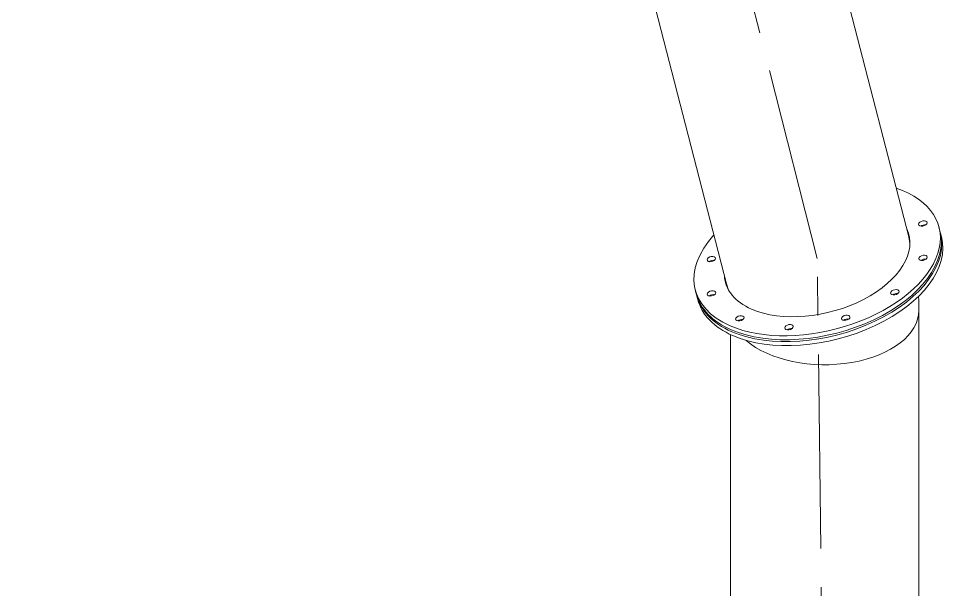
# Model space of a CAD drawing. Header units: inches. Extents: x -350577 to -266477, y -437959 to -377535.
# Drawn here: x -279055 to -277557, y -411286 to -410367 of the extents above; entities that cross this region are included whole.
import ezdxf

# ---------------------------------------------------------------- set-up
doc = ezdxf.new("R2010")
doc.units = ezdxf.units.IN
doc.header["$MEASUREMENT"] = 0
doc.linetypes.add('CENTER', pattern=[2, 1.25, -0.25, 0.25, -0.25])
doc.layers.add('CENTER       (itatec)', color=4, linetype='CENTER', lineweight=9)
doc.layers.add('ORGINAL (itatec)', color=3, linetype='Continuous', lineweight=9)

msp = doc.modelspace()

# ---------------------------------------------------------------- linework, layer by layer
at = {"layer": 'CENTER       (itatec)', "ltscale": 250}
msp.add_lwpolyline([(-277758.1, -411720.2), (-277770.3, -410753.3), (-279055.3, -405691.4)], dxfattribs=at)
at = {"layer": 'ORGINAL (itatec)', "extrusion": (-5.55112e-17, 0.816497, 0.57735)}
for p, q in [((-277772.3, -410137.5), (-277622.8, -410718.7)), ((-278065.7, -410213), (-277916.2, -410794.2)), ((-277574.2, -410702.8), (-277572.6, -410709.1)), ((-277571.7, -410712.3), (-277570.1, -410718.6)), ((-277966.4, -410803.7), (-277964.8, -410810)), ((-277964, -410813.2), (-277962.3, -410819.5)), ((-277606.6, -411387.1), (-277606.6, -410837)), ((-277909.6, -411387.1), (-277909.6, -410876))]:
    msp.add_line(p, q, dxfattribs=at)
at = {"layer": 'ORGINAL (itatec)', "extrusion": (-1.17845e-18, 1.71655e-16, -1)}
msp.add_ellipse((-277770.3, -410753.3), major_axis=(196.1, 50.5), ratio=0.580916, start_param=-0.72553, end_param=2.50256, dxfattribs=at)
at = {"layer": 'ORGINAL (itatec)'}
for centre, major_axis, ratio, start_param, end_param in [((-277770.3, -410753.3), (147.7, 38), 0.580916, -2.50256, 0.114582), ((-277598.5, -410703.4), (-6.78, -1.74), 0.580916, -2.213181, -0.928411), ((-277768.7, -410759.6), (147.7, 38), 0.580916, 0.03676, 0.114582), ((-277767.9, -410762.7), (147.7, 38), 0.580916, 0.055156, 0.114582), ((-277766.2, -410769), (147.7, 38), 0.580916, 0.09201, 0.118239), ((-277767, -410765.9), (146.7, 37.8), 0.580916, 0.029241, 0.05552), ((-277939, -410760.5), (-6.78, -1.74), 0.580916, -2.213181, -0.928411), ((-277598.3, -410758.6), (-6.78, -1.74), 0.580916, -2.213181, -0.928411), ((-277770.3, -410753.3), (-147.7, -38), 0.580916, -0.114582, 0.639032), ((-277768.7, -410759.6), (-147.7, -38), 0.580916, -0.114582, -0.03676), ((-277767.9, -410762.7), (-147.7, -38), 0.580916, -0.114582, -0.055156), ((-277766.2, -410769), (-147.7, -38), 0.580916, -0.118239, -0.09201), ((-277938.8, -410815.8), (-6.78, -1.74), 0.580916, -2.213181, -0.928411), ((-277767, -410765.9), (-146.7, -37.8), 0.580916, -0.05552, -0.029241), ((-277643.8, -410814.1), (-6.78, -1.74), 0.580916, -2.213181, -0.928411), ((-277758.1, -410837), (151.5, 0), 0.57735, -2.558295, 0), ((-277758.1, -410837), (151.5, 0), 0.57735, -2.558295, 0), ((-277893, -410856), (-6.78, -1.74), 0.580916, -2.213181, -0.928411), ((-277722.7, -410855), (-6.78, -1.74), 0.580916, -2.213181, -0.928411), ((-277813.9, -410870.3), (-6.78, -1.74), 0.580916, -2.213181, -0.928411)]:
    msp.add_ellipse(centre, major_axis=major_axis, ratio=ratio, start_param=start_param, end_param=end_param, dxfattribs=at)
at = {"layer": 'ORGINAL (itatec)', "extrusion": (-5.49385e-17, 1.57822e-16, -1)}
for centre in [(-277600.1, -410697), (-277940.6, -410754.2), (-277599.9, -410752.3), (-277940.4, -410809.5), (-277645.4, -410807.8), (-277894.7, -410849.7), (-277724.3, -410848.7), (-277815.6, -410864)]:
    msp.add_ellipse(centre, major_axis=(-6.78, -1.74), ratio=0.580916, start_param=-3.780625, end_param=2.50256, dxfattribs=at)
at = {"layer": 'ORGINAL (itatec)', "extrusion": (8.10329e-17, -3.6469e-17, -1)}
msp.add_ellipse((-277770.3, -410753.3), major_axis=(-196.1, -50.5), ratio=0.580916, start_param=-0.639032, end_param=0.72553, dxfattribs=at)
at = {"layer": 'ORGINAL (itatec)', "extrusion": (5.41528e-17, -4.33854e-17, -1)}
for centre, major_axis, start_param, end_param in [((-277768.7, -410759.6), (196.1, 50.5), 0, 2.50256), ((-277767.9, -410762.7), (-196.1, -50.5), -0.639032, 0.013839)]:
    msp.add_ellipse(centre, major_axis=major_axis, ratio=0.580916, start_param=start_param, end_param=end_param, dxfattribs=at)
at = {"layer": 'ORGINAL (itatec)', "extrusion": (5.45457e-17, -1.00604e-16, -1)}
msp.add_ellipse((-277767.9, -410762.7), major_axis=(196.1, 50.5), ratio=0.580916, start_param=-0.013839, end_param=2.50256, dxfattribs=at)
at = {"layer": 'ORGINAL (itatec)', "extrusion": (6.68072e-17, 7.45093e-17, -1)}
msp.add_ellipse((-277766.2, -410769), major_axis=(196.1, 50.5), ratio=0.580916, start_param=0, end_param=2.50256, dxfattribs=at)
at = {"layer": 'ORGINAL (itatec)', "extrusion": (-4.14985e-17, 1.6128e-16, -1)}
msp.add_ellipse((-277769.5, -410756.4), major_axis=(146.7, 37.8), ratio=0.580916, start_param=0, end_param=0.161211, dxfattribs=at)
at = {"layer": 'ORGINAL (itatec)', "extrusion": (1.07913e-16, -2.95526e-17, -1)}
msp.add_ellipse((-277769.5, -410756.4), major_axis=(-146.7, -37.8), ratio=0.580916, start_param=-0.161211, end_param=0, dxfattribs=at)
at = {"layer": 'ORGINAL (itatec)', "extrusion": (1.42256e-17, -1.10978e-16, -1)}
msp.add_ellipse((-277768.7, -410759.6), major_axis=(-196.1, -50.5), ratio=0.580916, start_param=-0.639032, end_param=0, dxfattribs=at)
at = {"layer": 'ORGINAL (itatec)', "extrusion": (5.33672e-17, 7.10511e-17, -1)}
msp.add_ellipse((-277766.2, -410769), major_axis=(-196.1, -50.5), ratio=0.580916, start_param=-0.639032, end_param=0, dxfattribs=at)
at = {"layer": 'ORGINAL (itatec)'}
msp.add_open_spline([(-277606.6, -410837), (-277606.6, -410829.7), (-277606.7, -410822.3), (-277607.1, -410814.7), (-277607.1, -410814.5), (-277607.1, -410814.2)], degree=3, knots=[4.71238898, 4.71238898, 4.71238898, 4.71238898, 4.7534239, 4.7534239, 4.75489927, 4.75489927, 4.75489927, 4.75489927], dxfattribs=at)

doc.saveas('drawing.dxf')
